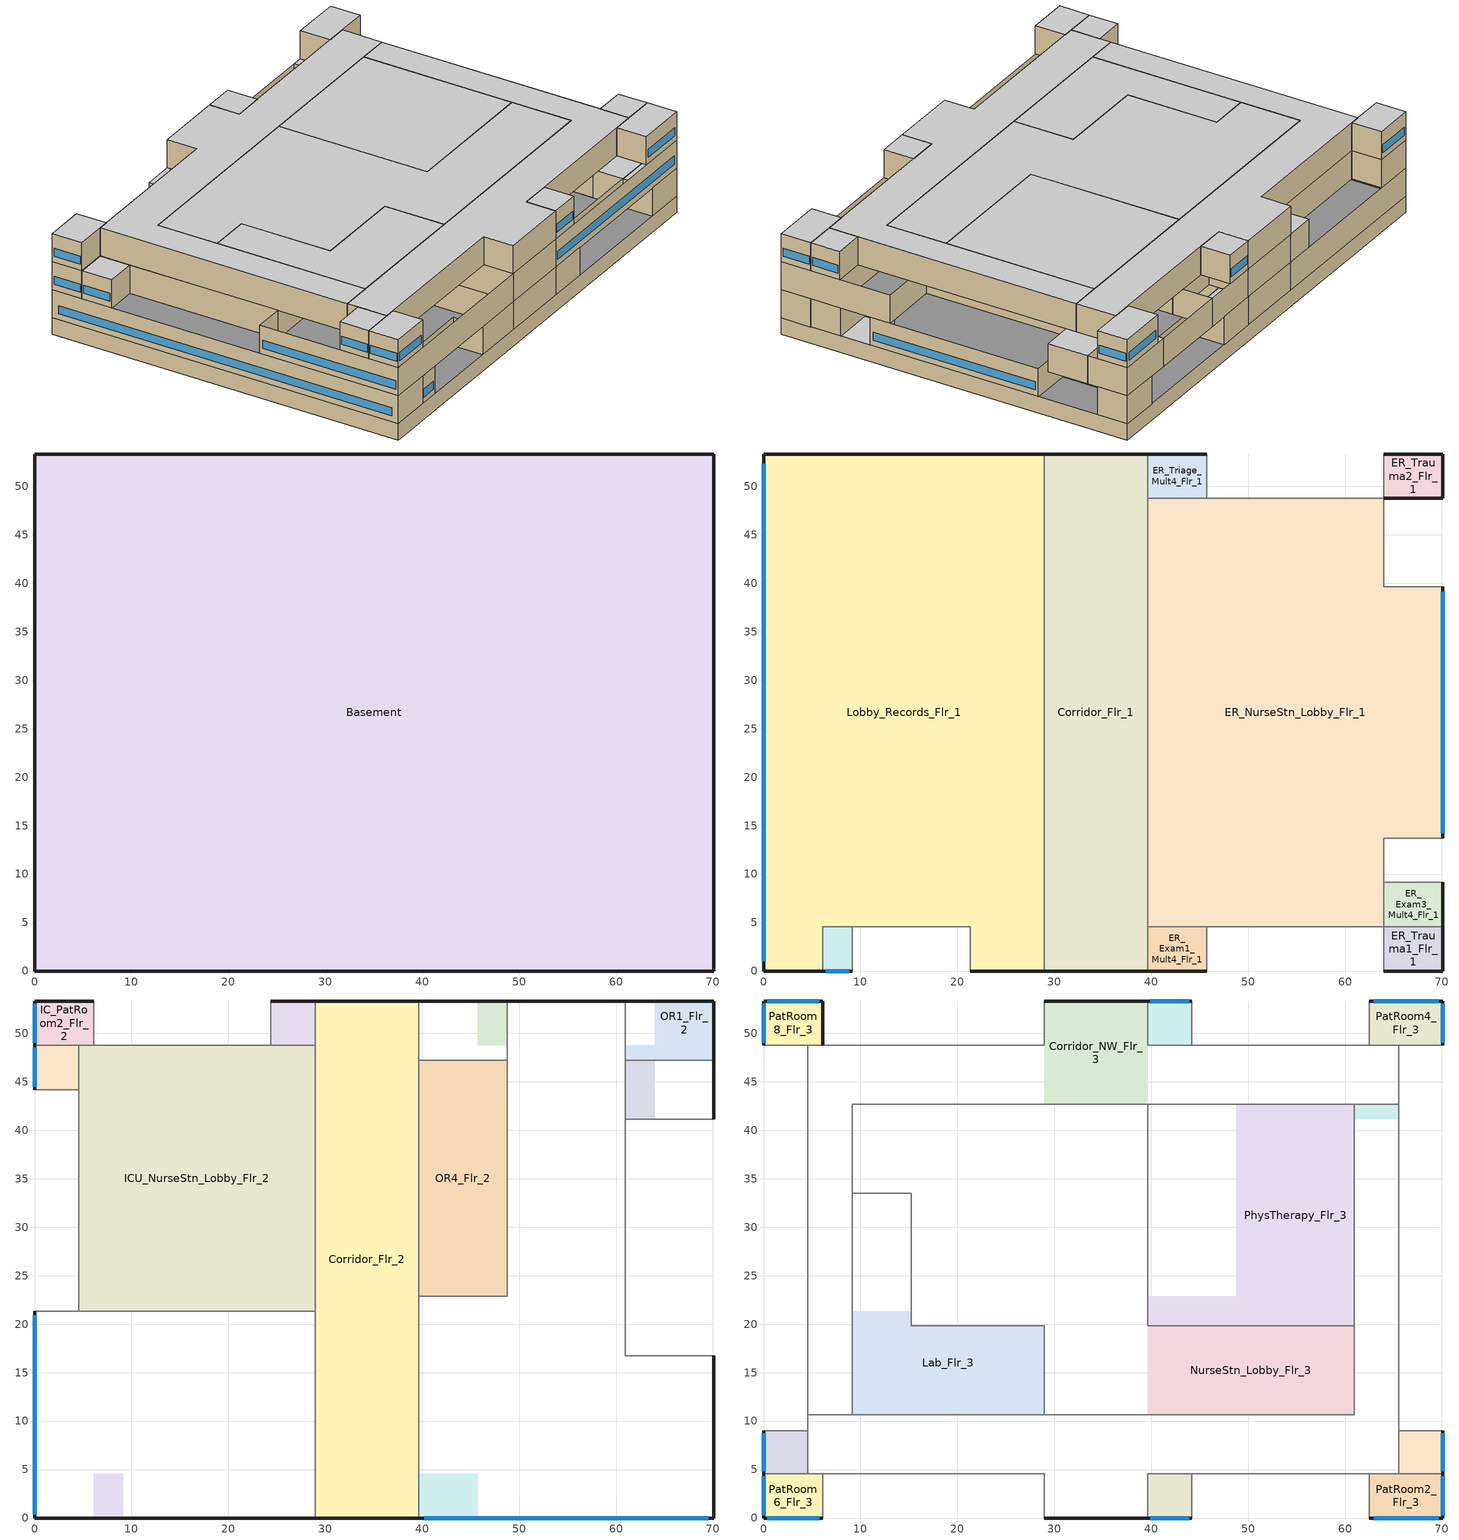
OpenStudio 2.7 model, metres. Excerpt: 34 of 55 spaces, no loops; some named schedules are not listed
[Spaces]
Basement
 floor ground: 70.1,53.34 70.1,0 0,0 0,53.34 z-2.44
 wall ground: 0,53.34 0,0 70.1,0 70.1,53.34 0,53.34 z-2.44:0
 ceiling adiabatic (Typical Interior Wall): 70.1,9.14 70.1,13.72 64.01,13.72 64.01,9.14 z0
Lobby_Records_Flr_1
 floor adiabatic (Typical Interior Wall): 28.96,53.34 28.96,0 21.34,0 21.34,4.57 6.1,4.57 6.1,0 0,0 0,53.34 z0
 wall outside: 28.96,53.34 0,53.34 0,0 6.1,0 / 21.34,0 28.96,0 z0:4.27
 wall to Corridor_Flr_1: 28.96,0 28.96,53.34 z0:4.27
 wall adiabatic (Typical Interior Wall): 9.14,4.57 21.34,4.57 21.34,0 z0:4.27
 wall to Office1_Mult4_Flr_1: 6.1,0 6.1,4.57 9.14,4.57 z0:4.27
 window: 0,52.34 0,1 z0.91:2.14
 ceiling adiabatic (Typical Interior Wall): 4.57,44.2 4.57,48.77 0,48.77 0,44.2 z4.27
Office1_Mult4_Flr_1
 floor adiabatic (Typical Interior Wall): 9.14,4.57 9.14,0 6.1,0 6.1,4.57 z0
 wall outside: 6.1,0 9.14,0 z0:4.27
 wall adiabatic (Typical Interior Wall): 9.14,0 9.14,4.57 z0:4.27
 window: 6.41,0 8.84,0 z0.91:2.14
 ceiling adiabatic (Typical Interior Wall): 9.14,0 9.14,4.57 6.1,4.57 6.1,0 z4.27
Corridor_Flr_1
 floor adiabatic (Typical Interior Wall): 39.62,53.34 39.62,0 28.96,0 28.96,53.34 z0
 wall outside: 28.96,0 39.62,0 / 39.62,53.34 28.96,53.34 z0:4.27
 wall to ER_Triage_Mult4_Flr_1: 39.62,48.77 39.62,53.34 z0:4.27
 wall to ER_NurseStn_Lobby_Flr_1: 39.62,4.57 39.62,48.77 z0:4.27
 wall to ER_Exam1_Mult4_Flr_1: 39.62,0 39.62,4.57 z0:4.27
ER_Exam1_Mult4_Flr_1
 floor adiabatic (Typical Interior Wall): 45.72,4.57 45.72,0 39.62,0 39.62,4.57 z0
 wall outside: 39.62,0 45.72,0 z0:4.27
 wall to ER_NurseStn_Lobby_Flr_1: 45.72,4.57 39.62,4.57 z0:4.27
 wall adiabatic (Typical Interior Wall): 45.72,0 45.72,4.57 z0:4.27
 ceiling adiabatic (Typical Interior Wall): 45.72,0 45.72,4.57 39.62,4.57 39.62,0 z4.27
ER_Trauma1_Flr_1
 floor adiabatic (Typical Interior Wall): 70.1,4.57 70.1,0 64.01,0 64.01,4.57 z0
 wall outside: 64.01,0 70.1,0 70.1,4.57 z0:4.27
 wall adiabatic (Typical Interior Wall): 64.01,4.57 64.01,0 z0:4.27
 wall to ER_Exam3_Mult4_Flr_1: 70.1,4.57 64.01,4.57 z0:4.27
 ceiling adiabatic (Typical Interior Wall): 70.1,0 70.1,4.57 64.01,4.57 64.01,0 z4.27
ER_NurseStn_Lobby_Flr_1
 floor adiabatic (Typical Interior Wall): 64.01,48.77 64.01,39.62 70.1,39.62 70.1,13.72 64.01,13.72 64.01,4.57 39.62,4.57 39.62,48.77 z0
 wall outside: 70.1,13.72 70.1,39.62 z0:4.27
 wall adiabatic (Typical Interior Wall): 64.01,9.14 64.01,13.72 70.1,13.72 / 45.72,4.57 64.01,4.57 / 70.1,39.62 64.01,39.62 64.01,48.77 45.72,48.77 z0:4.27
 wall to ER_Exam3_Mult4_Flr_1: 64.01,4.57 64.01,9.14 z0:4.27
 wall to ER_Triage_Mult4_Flr_1: 45.72,48.77 39.62,48.77 z0:4.27
 window: 70.1,14.2 70.1,39.14 z0.91:2.14
 ceiling adiabatic (Typical Interior Wall): 60.96,41.15 64.01,41.15 64.01,47.24 60.96,47.24 z4.27
ER_Exam3_Mult4_Flr_1
 floor adiabatic (Typical Interior Wall): 70.1,9.14 70.1,4.57 64.01,4.57 64.01,9.14 z0
 wall outside: 70.1,4.57 70.1,9.14 z0:4.27
 wall adiabatic (Typical Interior Wall): 70.1,9.14 64.01,9.14 z0:4.27
 ceiling adiabatic (Typical Interior Wall): 70.1,4.57 70.1,9.14 64.01,9.14 64.01,4.57 z4.27
ER_Triage_Mult4_Flr_1
 floor adiabatic (Typical Interior Wall): 45.72,53.34 45.72,48.77 39.62,48.77 39.62,53.34 z0
 wall outside: 45.72,53.34 39.62,53.34 z0:4.27
 wall adiabatic (Typical Interior Wall): 45.72,48.77 45.72,53.34 z0:4.27
 ceiling adiabatic (Typical Interior Wall): 45.72,48.77 45.72,53.34 39.62,53.34 39.62,48.77 z4.27
ER_Trauma2_Flr_1
 floor adiabatic (Typical Interior Wall): 70.1,53.34 70.1,48.77 64.01,48.77 64.01,53.34 z0
 wall outside: 64.01,48.77 70.1,48.77 70.1,53.34 64.01,53.34 z0:4.27
 wall adiabatic (Typical Interior Wall): 64.01,53.34 64.01,48.77 z0:4.27
 ceiling adiabatic (Typical Interior Wall): 70.1,48.77 70.1,53.34 64.01,53.34 64.01,48.77 z4.27
ICU_Flr_2
 floor adiabatic (Typical Interior Wall): 9.14,4.57 9.14,0 6.1,0 6.1,4.57 z4.27
 wall outside: 0,21.34 0,0 28.96,0 z4.27:8.53
 wall adiabatic (Typical Interior Wall): 4.57,21.34 0,21.34 z4.27:8.53
 wall to ICU_NurseStn_Lobby_Flr_2: 28.96,21.34 4.57,21.34 z4.27:8.53
 wall to Corridor_Flr_2: 28.96,0 28.96,21.34 z4.27:8.53
 window: 0,20.94 0,0.4 z5.18:6.4
 ceiling adiabatic (Typical Interior Wall): 6.1,0 6.1,4.57 0,4.57 0,0 z8.53
Corridor_Flr_2
 floor to Corridor_Flr_1: 39.62,53.34 39.62,0 28.96,0 28.96,53.34 z4.27
 wall outside: 39.62,53.34 28.96,53.34 / 28.96,0 39.62,0 z4.27:8.53
 wall to IC_PatRoom1_Mult5_Flr_2: 28.96,53.34 28.96,48.77 z4.27:8.53
 wall to OR3_Flr_2: 39.62,47.24 39.62,53.34 z4.27:8.53
 wall to OR4_Flr_2: 39.62,22.86 39.62,47.24 z4.27:8.53
 wall to OR_NurseStn_Lobby_Flr_2: 39.62,0 39.62,22.86 z4.27:8.53
 wall to ICU_NurseStn_Lobby_Flr_2: 28.96,48.77 28.96,21.34 z4.27:8.53
 ceiling adiabatic (Typical Interior Wall): 39.62,10.67 39.62,42.67 28.96,42.67 28.96,10.67 z8.53
OR_NurseStn_Lobby_Flr_2
 floor adiabatic (Typical Interior Wall): 45.72,4.57 45.72,0 39.62,0 39.62,4.57 z4.27
 wall outside: 39.62,0 70.1,0 70.1,16.76 / 60.96,53.34 48.77,53.34 z4.27:8.53
 wall to OR4_Flr_2: 48.77,47.24 48.77,22.86 39.62,22.86 z4.27:8.53
 wall to OR3_Flr_2: 48.77,53.34 48.77,47.24 z4.27:8.53
 wall to OR1_Flr_2: 60.96,47.24 60.96,53.34 z4.27:8.53
 wall to OR2_Mult5_Flr_2: 60.96,41.15 60.96,47.24 z4.27:8.53
 wall adiabatic (Typical Interior Wall): 70.1,16.76 60.96,16.76 60.96,41.15 z4.27:8.53
 window: 40.2,0 69.53,0 z5.18:6.4
 ceiling adiabatic (Typical Interior Wall): 70.1,0 70.1,4.57 62.48,4.57 62.48,0 z8.53
ICU_NurseStn_Lobby_Flr_2
 floor adiabatic (Typical Interior Wall): 28.96,48.77 28.96,21.34 4.57,21.34 4.57,48.77 z4.27
 wall adiabatic (Typical Interior Wall): 4.57,44.2 4.57,21.34 / 24.38,48.77 6.1,48.77 z4.27:8.53
 wall to IC_PatRoom3_Mult6_Flr_2: 4.57,48.77 4.57,44.2 z4.27:8.53
 wall to IC_PatRoom2_Flr_2: 6.1,48.77 4.57,48.77 z4.27:8.53
 wall to IC_PatRoom1_Mult5_Flr_2: 28.96,48.77 24.38,48.77 z4.27:8.53
 ceiling adiabatic (Typical Interior Wall): 28.96,21.34 28.96,42.67 9.14,42.67 9.14,33.53 15.24,33.53 15.24,21.34 z8.53
OR4_Flr_2
 floor adiabatic (Typical Interior Wall): 48.77,47.24 48.77,22.86 39.62,22.86 39.62,47.24 z4.27
 wall to OR3_Flr_2: 48.77,47.24 39.62,47.24 z4.27:8.53
 ceiling adiabatic (Typical Interior Wall): 48.77,42.67 48.77,47.24 39.62,47.24 39.62,42.67 z8.53
OR2_Mult5_Flr_2
 floor adiabatic (Typical Interior Wall): 64.01,47.24 64.01,41.15 60.96,41.15 60.96,47.24 z4.27
 wall outside: 70.1,41.15 70.1,47.24 z4.27:8.53
 wall to OR1_Flr_2: 70.1,47.24 60.96,47.24 z4.27:8.53
 wall adiabatic (Typical Interior Wall): 60.96,41.15 70.1,41.15 z4.27:8.53
 ceiling adiabatic (Typical Interior Wall): 70.1,41.15 70.1,47.24 65.53,47.24 65.53,41.15 z8.53
IC_PatRoom3_Mult6_Flr_2
 floor adiabatic (Typical Interior Wall): 4.57,48.77 4.57,44.2 0,44.2 0,48.77 z4.27
 wall outside: 0,48.77 0,44.2 z4.27:8.53
 wall to IC_PatRoom2_Flr_2: 4.57,48.77 0,48.77 z4.27:8.53
 wall adiabatic (Typical Interior Wall): 0,44.2 4.57,44.2 z4.27:8.53
 window: 0,48.49 0,44.47 z5.18:6.4
 ceiling adiabatic (Typical Interior Wall): 4.57,44.2 4.57,48.77 0,48.77 0,44.2 z8.53
OR3_Flr_2
 floor adiabatic (Typical Interior Wall): 45.72,53.34 48.77,53.34 48.77,48.77 45.72,48.77 z4.27
 wall outside: 48.77,53.34 39.62,53.34 z4.27:8.53
 ceiling adiabatic (Typical Interior Wall): 48.77,47.24 48.77,48.77 39.62,48.77 39.62,47.24 z8.53
OR1_Flr_2
 floor adiabatic (Typical Interior Wall): 64.01,53.34 70.1,53.34 70.1,48.77 64.01,48.77 z4.27; 70.1,48.77 70.1,47.24 64.01,47.24 64.01,48.77 z4.27; 64.01,48.77 64.01,47.24 60.96,47.24 60.96,48.77 z4.27
 wall outside: 70.1,47.24 70.1,53.34 60.96,53.34 z4.27:8.53
 ceiling adiabatic (Typical Interior Wall): 62.48,48.77 62.48,53.34 60.96,53.34 60.96,48.77 z8.53
IC_PatRoom2_Flr_2
 floor adiabatic (Typical Interior Wall): 6.1,53.34 6.1,48.77 0,48.77 0,53.34 z4.27
 wall outside: 6.1,53.34 0,53.34 0,48.77 z4.27:8.53
 wall adiabatic (Typical Interior Wall): 6.1,48.77 6.1,53.34 z4.27:8.53
 window: 0,53.07 0,49.04 z5.18:6.4
IC_PatRoom1_Mult5_Flr_2
 floor adiabatic (Typical Interior Wall): 28.96,53.34 28.96,48.77 24.38,48.77 24.38,53.34 z4.27
 wall outside: 28.96,53.34 24.38,53.34 z4.27:8.53
 wall adiabatic (Typical Interior Wall): 24.38,53.34 24.38,48.77 z4.27:8.53
 ceiling adiabatic (Typical Interior Wall): 28.96,48.77 28.96,53.34 24.38,53.34 24.38,48.77 z8.53
PatRoom6_Flr_3
 floor adiabatic (Typical Interior Wall): 6.1,4.57 6.1,0 0,0 0,4.57 z8.53
 wall outside: 0,4.57 0,0 6.1,0 z8.53:12.8
 wall to PatRoom7_Mult10_Flr_3: 4.57,4.57 0,4.57 z8.53:12.8
 wall to Corridor_SE_Flr_3: 6.1,4.57 4.57,4.57 z8.53:12.8
 wall adiabatic (Typical Interior Wall): 6.1,0 6.1,4.57 z8.53:12.8
 window: 0.37,0 5.73,0 / 0,4.3 0,0.27 z9.45:10.67
 ceiling to PatRoom6_Flr_4: 6.1,0 6.1,4.57 0,4.57 0,0 z12.8
Corridor_SE_Flr_3
 floor adiabatic (Typical Interior Wall): 65.53,42.67 65.53,41.15 60.96,41.15 60.96,42.67 z8.53
 wall outside: 28.96,0 39.62,0 z8.53:12.8
 wall to PatRoom1_Mult10_Flr_3: 39.62,0 39.62,4.57 44.2,4.57 z8.53:12.8
 wall adiabatic (Typical Interior Wall): 6.1,4.57 28.96,4.57 28.96,0 / 4.57,10.67 4.57,8.99 / 65.53,8.99 65.53,42.67 / 44.2,4.57 62.48,4.57 z8.53:12.8
 wall to PatRoom7_Mult10_Flr_3: 4.57,8.99 4.57,4.57 z8.53:12.8
 wall to Corridor_NW_Flr_3: 9.14,10.67 4.57,10.67 / 65.53,42.67 60.96,42.67 z8.53:12.8
 wall to Lab_Flr_3: 28.96,10.67 9.14,10.67 z8.53:12.8
 wall to NurseStn_Lobby_Flr_3: 60.96,19.81 60.96,10.67 28.96,10.67 z8.53:12.8
 wall to PhysTherapy_Flr_3: 60.96,42.67 60.96,19.81 z8.53:12.8
 wall to PatRoom3_Mult10_Flr_3: 65.53,4.57 65.53,8.99 z8.53:12.8
 wall to PatRoom2_Flr_3: 62.48,4.57 65.53,4.57 z8.53:12.8
 ceiling to Corridor_SE_Flr_4: 39.62,0 39.62,4.57 65.53,4.57 65.53,42.67 60.96,42.67 60.96,10.67 4.57,10.67 4.57,4.57 28.96,4.57 28.96,0 z12.8
PatRoom1_Mult10_Flr_3
 floor adiabatic (Typical Interior Wall): 44.2,4.57 44.2,0 39.62,0 39.62,4.57 z8.53
 wall outside: 39.62,0 44.2,0 z8.53:12.8
 wall adiabatic (Typical Interior Wall): 44.2,0 44.2,4.57 z8.53:12.8
 window: 39.9,0 43.92,0 z9.45:10.67
 ceiling to PatRoom1_Mult10_Flr_4: 44.2,0 44.2,4.57 39.62,4.57 39.62,0 z12.8
PatRoom2_Flr_3
 floor adiabatic (Typical Interior Wall): 70.1,4.57 70.1,0 62.48,0 62.48,4.57 z8.53
 wall outside: 62.48,0 70.1,0 70.1,4.57 z8.53:12.8
 wall adiabatic (Typical Interior Wall): 62.48,4.57 62.48,0 z8.53:12.8
 wall to PatRoom3_Mult10_Flr_3: 70.1,4.57 65.53,4.57 z8.53:12.8
 window: 62.94,0 69.65,0 / 70.1,0.27 70.1,4.3 z9.45:10.67
 ceiling to PatRoom2_Flr_4: 70.1,0 70.1,4.57 62.48,4.57 62.48,0 z12.8
PatRoom7_Mult10_Flr_3
 floor adiabatic (Typical Interior Wall): 4.57,8.99 4.57,4.57 0,4.57 0,8.99 z8.53
 wall outside: 0,8.99 0,4.57 z8.53:12.8
 wall adiabatic (Typical Interior Wall): 4.57,8.99 0,8.99 z8.53:12.8
 window: 0,8.73 0,4.84 z9.45:10.67
 ceiling to PatRoom7_Mult10_Flr_4: 4.57,4.57 4.57,8.99 0,8.99 0,4.57 z12.8
PatRoom3_Mult10_Flr_3
 floor adiabatic (Typical Interior Wall): 70.1,8.99 70.1,4.57 65.53,4.57 65.53,8.99 z8.53
 wall outside: 70.1,4.57 70.1,8.99 z8.53:12.8
 wall adiabatic (Typical Interior Wall): 70.1,8.99 65.53,8.99 z8.53:12.8
 window: 70.1,4.84 70.1,8.73 z9.45:10.67
 ceiling to PatRoom3_Mult10_Flr_4: 70.1,4.57 70.1,8.99 65.53,8.99 65.53,4.57 z12.8
Corridor_NW_Flr_3
 floor adiabatic (Typical Interior Wall): 39.62,53.34 39.62,42.67 28.96,42.67 28.96,53.34 z8.53
 wall outside: 39.62,53.34 28.96,53.34 z8.53:12.8
 wall to PatRoom8_Flr_3: 6.1,48.77 4.57,48.77 z8.53:12.8
 wall adiabatic (Typical Interior Wall): 28.96,53.34 28.96,48.77 6.1,48.77 / 62.48,48.77 44.2,48.77 / 65.53,42.67 65.53,48.77 / 4.57,48.77 4.57,10.67 z8.53:12.8
 wall to PatRoom5_Mult10_Flr_3: 44.2,48.77 39.62,48.77 39.62,53.34 z8.53:12.8
 wall to PatRoom4_Flr_3: 65.53,48.77 62.48,48.77 z8.53:12.8
 wall to PhysTherapy_Flr_3: 39.62,42.67 60.96,42.67 z8.53:12.8
 wall to NurseStn_Lobby_Flr_3: 9.14,33.53 9.14,33.58 9.14,42.67 39.62,42.67 z8.53:12.8
 wall to Lab_Flr_3: 9.14,10.67 9.14,33.53 z8.53:12.8
 ceiling to Corridor_NW_Flr_4: 9.14,10.67 9.14,42.67 65.53,42.67 65.53,48.77 39.62,48.77 39.62,53.34 28.96,53.34 28.96,48.77 4.57,48.77 4.57,10.67 z12.8
Lab_Flr_3
 floor adiabatic (Typical Interior Wall): 15.24,21.34 15.24,19.81 28.96,19.81 28.96,10.67 9.14,10.67 9.14,21.34 z8.53
 wall to NurseStn_Lobby_Flr_3: 28.96,10.67 28.96,19.81 15.24,19.81 15.24,33.53 9.14,33.53 z8.53:12.8
 ceiling to Lab_Flr_4: 28.96,10.67 28.96,19.81 15.24,19.81 15.24,33.53 9.14,33.53 9.14,10.67 z12.8
NurseStn_Lobby_Flr_3
 floor adiabatic (Typical Interior Wall): 60.96,19.81 60.96,10.67 39.62,10.67 39.62,19.81 z8.53
 wall to PhysTherapy_Flr_3: 60.96,19.81 39.62,19.81 39.62,42.67 z8.53:12.8
 ceiling to NurseStn_Lobby_Flr_4: 60.96,10.67 60.96,19.81 39.62,19.81 39.62,42.67 9.14,42.67 9.14,33.53 15.24,33.53 15.24,19.81 28.96,19.81 28.96,10.67 z12.8
PhysTherapy_Flr_3
 floor adiabatic (Typical Interior Wall): 60.96,42.67 60.96,19.81 39.62,19.81 39.62,22.86 48.77,22.86 48.77,42.67 z8.53
 ceiling to Radiology_Flr_4: 60.96,19.81 60.96,42.67 39.62,42.67 39.62,19.81 z12.8
PatRoom8_Flr_3
 floor to IC_PatRoom2_Flr_2: 6.1,53.34 6.1,48.77 0,48.77 0,53.34 z8.53
 wall outside: 6.1,48.77 6.1,53.34 0,53.34 0,48.77 z8.53:12.8
 wall adiabatic (Typical Interior Wall): 0,48.77 4.57,48.77 z8.53:12.8
 window: 5.73,53.34 0.37,53.34 / 0,53.07 0,49.04 z9.45:10.67
 ceiling to PatRoom8_Flr_4: 6.1,48.77 6.1,53.34 0,53.34 0,48.77 z12.8
PatRoom5_Mult10_Flr_3
 floor adiabatic (Typical Interior Wall): 44.2,53.34 44.2,48.77 39.62,48.77 39.62,53.34 z8.53
 wall outside: 44.2,53.34 39.62,53.34 z8.53:12.8
 wall adiabatic (Typical Interior Wall): 44.2,48.77 44.2,53.34 z8.53:12.8
 window: 43.92,53.34 39.9,53.34 z9.45:10.67
 ceiling to PatRoom5_Mult10_Flr_4: 44.2,48.77 44.2,53.34 39.62,53.34 39.62,48.77 z12.8
PatRoom4_Flr_3
 floor adiabatic (Typical Interior Wall): 70.1,53.34 70.1,48.77 62.48,48.77 62.48,53.34 z8.53
 wall outside: 70.1,48.77 70.1,53.34 62.48,53.34 z8.53:12.8
 wall adiabatic (Typical Interior Wall): 65.53,48.77 70.1,48.77 / 62.48,53.34 62.48,48.77 z8.53:12.8
 window: 70.1,49.04 70.1,53.07 / 69.65,53.34 62.94,53.34 z9.45:10.67
 ceiling to PatRoom4_Flr_4: 70.1,48.77 70.1,53.34 62.48,53.34 62.48,48.77 z12.8
[Building]
-Hospital-NECB HDD Method-CAN_AB_Calgary.Intl.AP.718770_CWEC2016.epw created: 2019-03-19 11:39:25 -0600: Default Construction Set=NECB2015 - Hospital - WholeBuilding - NECB HDD Method at hdd = 5000.0; Standards Number of Stories=6; Standards Number of Above Ground Stories=5; Standards Building Type=Hospital
[Site]
Calgary Intl AP_AB_CAN: Latitude {deg}=51.114; Longitude {deg}=-114.02; Time Zone {hr}=-7; Elevation {m}=1084.1
[ClimateZones]
Climate Zone Institution Name 1=ASHRAE; Climate Zone Document Name 1=ANSI/ASHRAE Standard 169; Climate Zone Document Year 1=2006; Climate Zone Institution Name 2=CEC; Climate Zone Document Name 2=California Climate Zone Descriptions; Climate Zone Document Year 2=1995
[Site:WaterMainsTemperature]
Calculation Method=Correlation; Annual Average Outdoor Air Temperature {C}=5; Maximum Difference In Monthly Average Outdoor Air Temperatures {deltaC}=23.3
[Site:GroundTemperature:BuildingSurface]
19.527, 19.502, 19.536, 19.598, 20.002, 21.64, 22.225, 22.375, 21.449, 20.121, 19.802, 19.633
[SizingPeriod:DesignDay] Barometric Pressure {Pa}=88961; Sky Clearness=0; Rain Indicator=0; Snow Indicator=0; Day of Month=21; Daylight Saving Time Indicator=0; Humidity Indicating Type=Wetbulb; Dry-Bulb Temperature Range Modifier Type=DefaultMultipliers
Name | Maximum Dry-Bulb Temperature {C} | Daily Dry-Bulb Temperature Range {deltaC} | Humidity Indicating Conditions at Maximum Dry-Bulb | Wind Speed {m/s} | Wind Direction {deg} | Month | Day Type | Solar Model Indicator | ASHRAE Taub | ASHRAE Taud
Calgary Intl AP Ann Htg 99.6% Condns DB | -28.5 | 0 | -28.5 | 2.9 | 200 | 1 | WinterDesignDay | ASHRAEClearSky
Calgary Intl AP Ann Clg .4% Condns DB=>MWB | 28.5 | 12.1 | 16.1 | 4.5 | 160 | 7 | SummerDesignDay | ASHRAETau | 0.339 | 2.421
[Material]
Name | Roughness | Thickness {m} | Conductivity {W/m-K} | Density {kg/m3} | Specific Heat {J/kg-K} | Thermal Absorptance | Solar Absorptance | Visible Absorptance
G05 25mm wood | MediumSmooth | 0.0254 | 0.15 | 608 | 1630 | 0.9 | 0.5 | 0.5
100mm Normalweight concrete floor | MediumSmooth | 0.1016 | 2.31 | 2322 | 832
G01 13mm gypsum board | Smooth | 0.0127 | 0.16 | 800 | 1090 | 0.9 | 0.7 | 0.5
4 in. Normalweight Concrete Floor 1 | MediumRough | 0.1016 | 2.31 | 2322 | 832 | 0.9 | 0.7 | 0.7
1IN Stucco 1 | Smooth | 0.0253 | 0.6918 | 1858 | 837 | 0.9 | 0.92 | 0.92
8IN CONCRETE HW RefBldg 1 | Rough | 0.2032 | 1.311 | 2240 | 836.8 | 0.9 | 0.7 | 0.7
1/2IN Gypsum 1 | Smooth | 0.0127 | 0.16 | 784.9 | 830 | 0.9 | 0.4 | 0.4
Metal Roof Surface 1; F08 Metal surface 1 | Smooth | 0.0008 | 45.28 | 7824 | 500 | 0.9 | 0.7 | 0.7
6 in. Normalweight Concrete Floor 1; 6 in. Normalweight Concrete Floor 2 | MediumRough | 0.1524 | 2.31 | 2322 | 832 | 0.9 | 0.7 | 0.7
[Material:NoMass] Roughness=Smooth; Thermal Absorptance=0.9
Name | Thermal Resistance {m2-K/W} | Solar Absorptance | Visible Absorptance
CP02 CARPET PAD | 0.1 | 0.8 | 0.8
Typical Insulation R-13.06 1 | 5.91238 | 0.7 | 0.7
Typical Carpet Pad 1 | 0.21648 | 0.7 | 0.8
Typical Insulation R-10.11 1 | 4.49096 | 0.7 | 0.7
Typical Insulation R-19.63 1 | 6.17282 | 0.7 | 0.7
Typical Carpet Pad 2 | 1.25503 | 0.7 | 0.8
Typical Carpet Pad 3 | 3.45515 | 0.7 | 0.8
Typical Insulation R-0.58 1 | 0.454528 | 0.7 | 0.7
Typical Insulation R-1.15 1 | 0.454545 | 0.7 | 0.7
[WindowMaterial:Glazing]
Clear 3mm: Optical Data Type=SpectralAverage; Thickness {m}=0.003; Solar Transmittance at Normal Incidence=0.837; Front Side Solar Reflectance at Normal Incidence=0.075; Back Side Solar Reflectance at Normal Incidence=0; Visible Transmittance at Normal Incidence=0.898; Front Side Visible Reflectance at Normal Incidence=0.081; Back Side Visible Reflectance at Normal Incidence=0; Infrared Transmittance at Normal Incidence=0; Front Side Infrared Hemispherical Emissivity=0.84; Back Side Infrared Hemispherical Emissivity=0.84; Conductivity {W/m-K}=0.9; Dirt Correction Factor for Solar and Visible Transmittance=1; Solar Diffusing=No
[DefaultSurfaceConstructions]
Name | Floor Construction | Wall Construction | Roof Ceiling Construction
Default Surface Constructions 2 | Typical Interior Floor | Typical Interior Wall | Typical Interior Ceiling
NECB2015 - Hospital - WholeBuilding - NECB HDD Method at hdd = 5000.0 | Customized opaque construction Typical Insulated Exterior Mass Floor R-15.63 to conductance of 0.162 | Customized opaque construction Typical Insulated Exterior Mass Wall R-12.5 to conductance of 0.21 | Customized opaque construction Typical Insulated Metal Building Roof R-20.41 to conductance of 0.162
NECB2015 - Hospital - WholeBuilding - NECB HDD Method at hdd = 5000.0 1 | Customized opaque construction Typical Insulated Carpeted 6in Slab Floor to conductance of 0.757 | Customized opaque construction Typical Insulated Carpeted 6in Slab Floor to conductance of 0.284 | Customized opaque construction Typical Insulated Carpeted 6in Slab Floor to conductance of 0.284
[DefaultSubSurfaceConstructions]
Name | Fixed Window Construction | Operable Window Construction | Door Construction | Glass Door Construction | Overhead Door Construction | Skylight Construction | Tubular Daylight Dome Construction | Tubular Daylight Diffuser Construction
Default Sub Surface Constructions 2 | Typical Interior Window | Typical Interior Window | Typical Interior Door
NECB2015 - Hospital - WholeBuilding - NECB HDD Method at hdd = 5000.0 | Customized Fenestration: cond=0.220 tvis=0.220 tsol=0.232 | Customized Fenestration: cond=0.220 tvis=0.220 tsol=0.232 | Customized opaque construction Typical Insulated Metal Door R-1.43 to conductance of 2.2 | Customized Fenestration: cond=0.220 tvis=0.441 tsol=0.279 | Customized opaque construction Typical Overhead Door R-2.0 to conductance of 2.2 | Customized Fenestration: cond=0.220 tvis=0.294 tsol=0.332 | Customized Fenestration: cond=0.220 tvis=0.898 tsol=0.837 | Customized Fenestration: cond=0.220 tvis=0.898 tsol=0.837
[WindowMaterial:Blind]
Window Material Blind 1: Slat Width {m}=0.025; Slat Separation {m}=0.01875; Front Side Slat Beam Solar Reflectance=0.5; Back Side Slat Beam Solar Reflectance=0.5; Front Side Slat Diffuse Solar Reflectance=0.5; Back Side Slat Diffuse Solar Reflectance=0.5; Slat Beam Visible Transmittance=0
[Construction]
Typical Interior Floor: 100mm Normalweight concrete floor, CP02 CARPET PAD
Typical Interior Wall: G01 13mm gypsum board, G01 13mm gypsum board
Typical Interior Ceiling: CP02 CARPET PAD, 100mm Normalweight concrete floor
Typical Interior Window: Clear 3mm
Typical Interior Door; Typical Interior Partition: G05 25mm wood
Customized opaque construction Typical Insulated Exterior Mass Floor R-15.63 to conductance of 0.162: Typical Insulation R-13.06 1, 4 in. Normalweight Concrete Floor 1, Typical Carpet Pad 1
Customized opaque construction Typical Insulated Exterior Mass Wall R-12.5 to conductance of 0.21: 1IN Stucco 1, 8IN CONCRETE HW RefBldg 1, Typical Insulation R-10.11 1, 1/2IN Gypsum 1
Customized opaque construction Typical Insulated Metal Building Roof R-20.41 to conductance of 0.162: Metal Roof Surface 1, Typical Insulation R-19.63 1
Customized opaque construction Typical Insulated Carpeted 6in Slab Floor to conductance of 0.757: 6 in. Normalweight Concrete Floor 1, Typical Carpet Pad 2
Customized opaque construction Typical Insulated Carpeted 6in Slab Floor to conductance of 0.284: 6 in. Normalweight Concrete Floor 2, Typical Carpet Pad 3
Customized Fenestration: cond=0.220 tvis=0.220 tsol=0.232: Customized Fenestration:: cond=0.220 tvis=0.220 tsol=0.232
Customized opaque construction Typical Insulated Metal Door R-1.43 to conductance of 2.2: F08 Metal surface 1, Typical Insulation R-0.58 1
Customized Fenestration: cond=0.220 tvis=0.441 tsol=0.279: Customized Fenestration:: cond=0.220 tvis=0.441 tsol=0.279
Customized opaque construction Typical Overhead Door R-2.0 to conductance of 2.2: Typical Insulation R-1.15 1
Customized Fenestration: cond=0.220 tvis=0.294 tsol=0.332: Customized Fenestration:: cond=0.220 tvis=0.294 tsol=0.332
Customized Fenestration: cond=0.220 tvis=0.898 tsol=0.837: Customized Fenestration:: cond=0.220 tvis=0.898 tsol=0.837
[DefaultConstructionSet]
NECB2015 - Hospital - WholeBuilding - NECB HDD Method at hdd = 5000.0: Default Exterior Surface Constructions=NECB2015 - Hospital - WholeBuilding - NECB HDD Method at hdd = 5000.0; Default Interior Surface Constructions=Default Surface Constructions 2; Default Ground Contact Surface Constructions=NECB2015 - Hospital - WholeBuilding - NECB HDD Method at hdd = 5000.0 1; Default Exterior SubSurface Constructions=NECB2015 - Hospital - WholeBuilding - NECB HDD Method at hdd = 5000.0; Default Interior SubSurface Constructions=Default Sub Surface Constructions 2; Interior Partition Construction=Typical Interior Partition
[WindowMaterial:SimpleGlazingSystem] U-Factor {W/m2-K}=2.2; Solar Heat Gain Coefficient=0.6; Visible Transmittance=0.21
Customized Fenestration:: cond=0.220 tvis=0.220 tsol=0.232; Customized Fenestration:: cond=0.220 tvis=0.441 tsol=0.279; Customized Fenestration:: cond=0.220 tvis=0.294 tsol=0.332; Customized Fenestration:: cond=0.220 tvis=0.898 tsol=0.837
[DesignSpecification:OutdoorAir] Outdoor Air Method=Sum; Outdoor Air Flow per Person {m3/s-person}=0; Outdoor Air Flow Rate {m3/s}=0; Outdoor Air Flow Air Changes per Hour {1/hr}=0
Name | Outdoor Air Flow per Floor Area {m3/s-m2}
Space Function Corridor/Transition area - hospital-sch-B Ventilation | 0.0003048
Space Function Health care facility nurses station Ventilation; Space Function Health care facility patient room Ventilation | 0.001524
Space Function Health care facility operating room Ventilation; Space Function Health care facility recovery room Ventilation | 0.004572
Space Function Health care facility physical therapy room Ventilation | 0.002286
Space Function Laboratory - other Ventilation | 0.0021844
Space Function Office enclosed > 25 m2 Ventilation | 0.00042164
[ThermostatSetpoint:DualSetpoint]
Name | Heating Setpoint Temperature Schedule | Cooling Setpoint Temperature Schedule
Space Function Laboratory - other Thermostat 4; Space Function Laboratory - other Thermostat 5; Space Function Office enclosed > 25 m2 Thermostat 7; Space Function Office enclosed > 25 m2 Thermostat 8 | NECB-A-Thermostat Setpoint-Heating | NECB-A-Thermostat Setpoint-Cooling
Space Function Corridor/Transition area - hospital-sch-B Thermostat 8; Space Function Corridor/Transition area - hospital-sch-B Thermostat 9; Space Function Corridor/Transition area - hospital-sch-B Thermostat 10; Space Function Corridor/Transition area - hospital-sch-B Thermostat 11 | NECB-B-Thermostat Setpoint-Heating | NECB-B-Thermostat Setpoint-Cooling
Space Function Health care facility operating room Thermostat 10; Space Function Health care facility operating room Thermostat 11; Space Function Health care facility operating room Thermostat 12; Space Function Health care facility nurses station Thermostat 7; Space Function Health care facility operating room Thermostat 13; Space Function Health care facility operating room Thermostat 14; Space Function Health care facility patient room Thermostat 20; Space Function Health care facility patient room Thermostat 21; Space Function Health care facility operating room Thermostat 15; Space Function Health care facility operating room Thermostat 16; Space Function Health care facility operating room Thermostat 17; Space Function Health care facility patient room Thermostat 22; Space Function Health care facility recovery room Thermostat 2; Space Function Health care facility nurses station Thermostat 8; Space Function Health care facility nurses station Thermostat 9; Space Function Health care facility operating room Thermostat 18; Space Function Health care facility patient room Thermostat 23; Space Function Health care facility patient room Thermostat 24; Space Function Health care facility patient room Thermostat 25; Space Function Health care facility patient room Thermostat 26; Space Function Health care facility patient room Thermostat 27; Space Function Health care facility patient room Thermostat 28; Space Function Health care facility patient room Thermostat 29; Space Function Health care facility patient room Thermostat 30; Space Function Health care facility nurses station Thermostat 10 | NECB-H-Thermostat Setpoint-Heating | NECB-H-Thermostat Setpoint-Cooling
Space Function Health care facility physical therapy room Thermostat 2 | NECB-C-Thermostat Setpoint-Heating | NECB-C-Thermostat Setpoint-Cooling
[ShadingControl]
Shading Control 1: Shading Type=InteriorBlind; Shading Device Material=Window Material Blind 1
[BuildingStory] Nominal Z Coordinate {m}=0
Name | Nominal Floor to Floor Height {m}
Building Story 1 | 2.4384
Building Story 2; Building Story 3; Building Story 4; Building Story 6 | 4.2672
[Space]
Name | Space Type | Building Story | Thermal Zone
Basement | Space Function Laboratory - other | Building Story 1 | Sp-Basement Sys-3 Flr-1 Sch-A HPlcmt-north ZN
Lobby_Records_Flr_1 | Space Function Office enclosed > 25 m2 | Building Story 2 | Sp-Lobby_Records_Flr_1 Sys-6 Flr-2 Sch-A HPlcmt-west ZN
Office1_Mult4_Flr_1 | Space Function Office enclosed > 25 m2 | Building Story 2 | Sp-Office1_Mult4_Flr_1 Sys-6 Flr-2 Sch-A HPlcmt-south ZN
Corridor_Flr_1 | Space Function Corridor/Transition area - hospital-sch-B | Building Story 2 | Sp-Corridor_Flr_1 Sys-3 Flr-2 Sch-B HPlcmt-north ZN
ER_Exam1_Mult4_Flr_1 | Space Function Health care facility operating room | Building Story 2 | Sp-ER_Exam1_Mult4_Flr_1 Sys-3 Flr-2 Sch-H HPlcmt-south ZN
ER_Trauma1_Flr_1 | Space Function Health care facility operating room | Building Story 2 | Sp-ER_Trauma1_Flr_1 Sys-3 Flr-2 Sch-H HPlcmt-south ZN
ER_NurseStn_Lobby_Flr_1 | Space Function Health care facility nurses station | Building Story 2 | Sp-ER_NurseStn_Lobby_Flr_1 Sys-3 Flr-2 Sch-H HPlcmt-east ZN
ER_Exam3_Mult4_Flr_1 | Space Function Health care facility operating room | Building Story 2 | Sp-ER_Exam3_Mult4_Flr_1 Sys-3 Flr-2 Sch-H HPlcmt-east ZN
ER_Triage_Mult4_Flr_1 | Space Function Health care facility operating room | Building Story 2 | Sp-ER_Triage_Mult4_Flr_1 Sys-3 Flr-2 Sch-H HPlcmt-north ZN
ER_Trauma2_Flr_1 | Space Function Health care facility operating room | Building Story 2 | Sp-ER_Trauma2_Flr_1 Sys-3 Flr-2 Sch-H HPlcmt-north ZN
ICU_Flr_2 | Space Function Health care facility recovery room | Building Story 3 | Sp-ICU_Flr_2 Sys-3 Flr-3 Sch-H HPlcmt-south ZN
Corridor_Flr_2 | Space Function Corridor/Transition area - hospital-sch-B | Building Story 3 | Sp-Corridor_Flr_2 Sys-3 Flr-3 Sch-B HPlcmt-north ZN
OR_NurseStn_Lobby_Flr_2 | Space Function Health care facility nurses station | Building Story 3 | Sp-OR_NurseStn_Lobby_Flr_2 Sys-3 Flr-3 Sch-H HPlcmt-south ZN
ICU_NurseStn_Lobby_Flr_2 | Space Function Health care facility nurses station | Building Story 3 | Sp-ICU_NurseStn_Lobby_Flr_2 Sys-3 Flr-3 Sch-H HPlcmt-core ZN
OR4_Flr_2 | Space Function Health care facility operating room | Building Story 3 | Sp-OR4_Flr_2 Sys-3 Flr-3 Sch-H HPlcmt-core ZN
OR2_Mult5_Flr_2 | Space Function Health care facility operating room | Building Story 3 | Sp-OR2_Mult5_Flr_2 Sys-3 Flr-3 Sch-H HPlcmt-east ZN
IC_PatRoom3_Mult6_Flr_2 | Space Function Health care facility patient room | Building Story 3 | Sp-IC_PatRoom3_Mult6_Flr_2 Sys-3 Flr-3 Sch-H HPlcmt-west ZN
OR3_Flr_2 | Space Function Health care facility operating room | Building Story 3 | Sp-OR3_Flr_2 Sys-3 Flr-3 Sch-H HPlcmt-north ZN
OR1_Flr_2 | Space Function Health care facility operating room | Building Story 3 | Sp-OR1_Flr_2 Sys-3 Flr-3 Sch-H HPlcmt-north ZN
IC_PatRoom2_Flr_2 | Space Function Health care facility patient room | Building Story 3 | Sp-IC_PatRoom2_Flr_2 Sys-3 Flr-3 Sch-H HPlcmt-north ZN
IC_PatRoom1_Mult5_Flr_2 | Space Function Health care facility patient room | Building Story 3 | Sp-IC_PatRoom1_Mult5_Flr_2 Sys-3 Flr-3 Sch-H HPlcmt-north ZN
PatRoom6_Flr_3 | Space Function Health care facility patient room | Building Story 4 | Sp-PatRoom6_Flr_3 Sys-3 Flr-4 Sch-H HPlcmt-south ZN
Corridor_SE_Flr_3 | Space Function Corridor/Transition area - hospital-sch-B | Building Story 4 | Sp-Corridor_SE_Flr_3 Sys-3 Flr-4 Sch-B HPlcmt-south ZN
PatRoom1_Mult10_Flr_3 | Space Function Health care facility patient room | Building Story 4 | Sp-PatRoom1_Mult10_Flr_3 Sys-3 Flr-4 Sch-H HPlcmt-south ZN
PatRoom2_Flr_3 | Space Function Health care facility patient room | Building Story 4 | Sp-PatRoom2_Flr_3 Sys-3 Flr-4 Sch-H HPlcmt-south ZN
PatRoom7_Mult10_Flr_3 | Space Function Health care facility patient room | Building Story 4 | Sp-PatRoom7_Mult10_Flr_3 Sys-3 Flr-4 Sch-H HPlcmt-west ZN
PatRoom3_Mult10_Flr_3 | Space Function Health care facility patient room | Building Story 4 | Sp-PatRoom3_Mult10_Flr_3 Sys-3 Flr-4 Sch-H HPlcmt-east ZN
Corridor_NW_Flr_3 | Space Function Corridor/Transition area - hospital-sch-B | Building Story 4 | Sp-Corridor_NW_Flr_3 Sys-3 Flr-4 Sch-B HPlcmt-north ZN
Lab_Flr_3 | Space Function Laboratory - other | Building Story 4 | Sp-Lab_Flr_3 Sys-3 Flr-4 Sch-A HPlcmt-core ZN
NurseStn_Lobby_Flr_3 | Space Function Health care facility nurses station | Building Story 4 | Sp-NurseStn_Lobby_Flr_3 Sys-3 Flr-4 Sch-H HPlcmt-core ZN
PhysTherapy_Flr_3 | Space Function Health care facility physical therapy room | Building Story 4 | Sp-PhysTherapy_Flr_3 Sys-3 Flr-4 Sch-C HPlcmt-core ZN
PatRoom8_Flr_3 | Space Function Health care facility patient room | Building Story 4 | Sp-PatRoom8_Flr_3 Sys-3 Flr-4 Sch-H HPlcmt-north ZN
PatRoom5_Mult10_Flr_3 | Space Function Health care facility patient room | Building Story 4 | Sp-PatRoom5_Mult10_Flr_3 Sys-3 Flr-4 Sch-H HPlcmt-north ZN
PatRoom4_Flr_3 | Space Function Health care facility patient room | Building Story 4 | Sp-PatRoom4_Flr_3 Sys-3 Flr-4 Sch-H HPlcmt-north ZN
[SpaceType] Standards Building Type=Space Function
Name | Default Schedule Set | Design Specification Outdoor Air Object | Standards Space Type
Space Function Corridor/Transition area - hospital-sch-B | Space Function Corridor/Transition area - hospital-sch-B Schedule Set | Space Function Corridor/Transition area - hospital-sch-B Ventilation | Corridor/Transition area - hospital-sch-B
Space Function Health care facility operating room | Space Function Health care facility operating room Schedule Set | Space Function Health care facility operating room Ventilation | Health care facility operating room
Space Function Health care facility nurses station | Space Function Health care facility nurses station Schedule Set | Space Function Health care facility nurses station Ventilation | Health care facility nurses station
Space Function Health care facility patient room | Space Function Health care facility patient room Schedule Set | Space Function Health care facility patient room Ventilation | Health care facility patient room
Space Function Health care facility recovery room | Space Function Health care facility recovery room Schedule Set | Space Function Health care facility recovery room Ventilation | Health care facility recovery room
Space Function Laboratory - other | Space Function Laboratory - other Schedule Set | Space Function Laboratory - other Ventilation | Laboratory - other
Space Function Office enclosed > 25 m2 | Space Function Office enclosed > 25 m2 Schedule Set | Space Function Office enclosed > 25 m2 Ventilation | Office enclosed > 25 m2
Space Function Health care facility physical therapy room | Space Function Health care facility physical therapy room Schedule Set | Space Function Health care facility physical therapy room Ventilation | Health care facility physical therapy room
[People:Definition] Number of People Calculation Method=People/Area; Fraction Radiant=0.3
Name | People per Space Floor Area {person/m2}
Space Function Corridor/Transition area - hospital-sch-B People Definition | 0.0100036
Space Function Health care facility nurses station People Definition; Space Function Health care facility operating room People Definition; Space Function Health care facility patient room People Definition; Space Function Health care facility physical therapy room People Definition; Space Function Health care facility recovery room People Definition; Space Function Laboratory - other People Definition; Space Function Office enclosed > 25 m2 People Definition | 0.0500182
[People] Work Efficiency Schedule=Work Efficiency Schedule; Clothing Insulation Schedule=Clothing Schedule; Air Velocity Schedule=Air Velocity Schedule; Multiplier=1
Name | People Definition | Space or SpaceType
Space Function Corridor/Transition area - hospital-sch-B People | Space Function Corridor/Transition area - hospital-sch-B People Definition | Space Function Corridor/Transition area - hospital-sch-B
Space Function Health care facility nurses station People | Space Function Health care facility nurses station People Definition | Space Function Health care facility nurses station
Space Function Health care facility operating room People | Space Function Health care facility operating room People Definition | Space Function Health care facility operating room
Space Function Health care facility patient room People | Space Function Health care facility patient room People Definition | Space Function Health care facility patient room
Space Function Health care facility physical therapy room People | Space Function Health care facility physical therapy room People Definition | Space Function Health care facility physical therapy room
Space Function Health care facility recovery room People | Space Function Health care facility recovery room People Definition | Space Function Health care facility recovery room
Space Function Laboratory - other People | Space Function Laboratory - other People Definition | Space Function Laboratory - other
Space Function Office enclosed > 25 m2 People | Space Function Office enclosed > 25 m2 People Definition | Space Function Office enclosed > 25 m2
[Lights:Definition] Design Level Calculation Method=Watts/Area; Fraction Radiant=0.5; Fraction Visible=0.2
Name | Watts per Space Floor Area {W/m2}
Space Function Corridor/Transition area - hospital-sch-B Lights Definition | 10.7039
Space Function Health care facility nurses station Lights Definition | 7.60276
Space Function Health care facility operating room Lights Definition | 26.8097
Space Function Health care facility patient room Lights Definition | 6.70243
Space Function Health care facility physical therapy room Lights Definition | 9.9036
Space Function Health care facility recovery room Lights Definition | 12.4045
Space Function Laboratory - other Lights Definition | 19.5071
Space Function Office enclosed > 25 m2 Lights Definition | 12.0044
[Lights] Fraction Replaceable=1
Name | Lights Definition | Space or SpaceType
Space Function Corridor/Transition area - hospital-sch-B Lights | Space Function Corridor/Transition area - hospital-sch-B Lights Definition | Space Function Corridor/Transition area - hospital-sch-B
Space Function Health care facility nurses station Lights | Space Function Health care facility nurses station Lights Definition | Space Function Health care facility nurses station
Space Function Health care facility operating room Lights | Space Function Health care facility operating room Lights Definition | Space Function Health care facility operating room
Space Function Health care facility patient room Lights | Space Function Health care facility patient room Lights Definition | Space Function Health care facility patient room
Space Function Health care facility physical therapy room Lights | Space Function Health care facility physical therapy room Lights Definition | Space Function Health care facility physical therapy room
Space Function Health care facility recovery room Lights | Space Function Health care facility recovery room Lights Definition | Space Function Health care facility recovery room
Space Function Laboratory - other Lights | Space Function Laboratory - other Lights Definition | Space Function Laboratory - other
Space Function Office enclosed > 25 m2 Lights | Space Function Office enclosed > 25 m2 Lights Definition | Space Function Office enclosed > 25 m2
[DefaultScheduleSet] People Activity Level Schedule=NECB-Activity; Infiltration Schedule=Always On
Name | Number of People Schedule | Lighting Schedule | Electric Equipment Schedule
Space Function Corridor/Transition area - hospital-sch-B Schedule Set | NECB-B-Occupancy | NECB-B-Lighting | NECB-B-Electric-Equipment
Space Function Health care facility nurses station Schedule Set; Space Function Health care facility operating room Schedule Set; Space Function Health care facility patient room Schedule Set; Space Function Health care facility recovery room Schedule Set | NECB-H-Occupancy | NECB-H-Lighting | NECB-H-Electric-Equipment
Space Function Health care facility physical therapy room Schedule Set | NECB-C-Occupancy | NECB-C-Lighting | NECB-C-Electric-Equipment
Space Function Laboratory - other Schedule Set; Space Function Office enclosed > 25 m2 Schedule Set | NECB-A-Occupancy | NECB-A-Lighting | NECB-A-Electric-Equipment
[ElectricEquipment:Definition] Design Level Calculation Method=Watts/Area; Fraction Radiant=0.5
Name | Watts per Space Floor Area {W/m2}
Space Function Health care facility nurses station Elec Equip Definition | 2.50091
Space Function Health care facility operating room Elec Equip Definition; Space Function Health care facility patient room Elec Equip Definition; Space Function Health care facility physical therapy room Elec Equip Definition; Space Function Health care facility recovery room Elec Equip Definition; Space Function Laboratory - other Elec Equip Definition | 10.0036
Space Function Office enclosed > 25 m2 Elec Equip Definition | 7.50273
[ElectricEquipment]
Name | Electric Equipment Definition | Space or SpaceType
Space Function Health care facility nurses station Elec Equip | Space Function Health care facility nurses station Elec Equip Definition | Space Function Health care facility nurses station
Space Function Health care facility operating room Elec Equip | Space Function Health care facility operating room Elec Equip Definition | Space Function Health care facility operating room
Space Function Health care facility patient room Elec Equip | Space Function Health care facility patient room Elec Equip Definition | Space Function Health care facility patient room
Space Function Health care facility physical therapy room Elec Equip | Space Function Health care facility physical therapy room Elec Equip Definition | Space Function Health care facility physical therapy room
Space Function Health care facility recovery room Elec Equip | Space Function Health care facility recovery room Elec Equip Definition | Space Function Health care facility recovery room
Space Function Laboratory - other Elec Equip | Space Function Laboratory - other Elec Equip Definition | Space Function Laboratory - other
Space Function Office enclosed > 25 m2 Elec Equip | Space Function Office enclosed > 25 m2 Elec Equip Definition | Space Function Office enclosed > 25 m2
[SpaceInfiltration:DesignFlowRate] Schedule=Always On Discrete; Design Flow Rate Calculation Method=Flow/ExteriorArea; Flow per Exterior Surface Area {m3/s-m2}=0.00025; Constant Term Coefficient=0; Temperature Term Coefficient=0; Velocity Term Coefficient=0.224; Velocity Squared Term Coefficient=0
Name | Space or SpaceType
Corridor_Flr_1 Infiltration | Corridor_Flr_1
Corridor_Flr_2 Infiltration | Corridor_Flr_2
Corridor_NW_Flr_3 Infiltration | Corridor_NW_Flr_3
Corridor_SE_Flr_3 Infiltration | Corridor_SE_Flr_3
ER_Exam1_Mult4_Flr_1 Infiltration | ER_Exam1_Mult4_Flr_1
ER_Exam3_Mult4_Flr_1 Infiltration | ER_Exam3_Mult4_Flr_1
ER_NurseStn_Lobby_Flr_1 Infiltration | ER_NurseStn_Lobby_Flr_1
ER_Trauma1_Flr_1 Infiltration | ER_Trauma1_Flr_1
ER_Trauma2_Flr_1 Infiltration | ER_Trauma2_Flr_1
ER_Triage_Mult4_Flr_1 Infiltration | ER_Triage_Mult4_Flr_1
ICU_Flr_2 Infiltration | ICU_Flr_2
IC_PatRoom1_Mult5_Flr_2 Infiltration | IC_PatRoom1_Mult5_Flr_2
IC_PatRoom2_Flr_2 Infiltration | IC_PatRoom2_Flr_2
IC_PatRoom3_Mult6_Flr_2 Infiltration | IC_PatRoom3_Mult6_Flr_2
Lobby_Records_Flr_1 Infiltration | Lobby_Records_Flr_1
Office1_Mult4_Flr_1 Infiltration | Office1_Mult4_Flr_1
OR1_Flr_2 Infiltration | OR1_Flr_2
OR2_Mult5_Flr_2 Infiltration | OR2_Mult5_Flr_2
OR3_Flr_2 Infiltration | OR3_Flr_2
OR_NurseStn_Lobby_Flr_2 Infiltration | OR_NurseStn_Lobby_Flr_2
PatRoom1_Mult10_Flr_3 Infiltration | PatRoom1_Mult10_Flr_3
PatRoom2_Flr_3 Infiltration | PatRoom2_Flr_3
PatRoom3_Mult10_Flr_3 Infiltration | PatRoom3_Mult10_Flr_3
PatRoom4_Flr_3 Infiltration | PatRoom4_Flr_3
PatRoom5_Mult10_Flr_3 Infiltration | PatRoom5_Mult10_Flr_3
PatRoom6_Flr_3 Infiltration | PatRoom6_Flr_3
PatRoom7_Mult10_Flr_3 Infiltration | PatRoom7_Mult10_Flr_3
PatRoom8_Flr_3 Infiltration | PatRoom8_Flr_3
[ThermalZone] Use Ideal Air Loads=No
Name | Thermostat | Multiplier
Sp-Basement Sys-3 Flr-1 Sch-A HPlcmt-north ZN | Space Function Laboratory - other Thermostat 4
Sp-Corridor_Flr_1 Sys-3 Flr-2 Sch-B HPlcmt-north ZN | Space Function Corridor/Transition area - hospital-sch-B Thermostat 8
Sp-ER_Trauma2_Flr_1 Sys-3 Flr-2 Sch-H HPlcmt-north ZN | Space Function Health care facility operating room Thermostat 10
Sp-ER_Triage_Mult4_Flr_1 Sys-3 Flr-2 Sch-H HPlcmt-north ZN | Space Function Health care facility operating room Thermostat 11 | 4
Sp-ER_Exam3_Mult4_Flr_1 Sys-3 Flr-2 Sch-H HPlcmt-east ZN | Space Function Health care facility operating room Thermostat 12 | 4
Sp-ER_NurseStn_Lobby_Flr_1 Sys-3 Flr-2 Sch-H HPlcmt-east ZN | Space Function Health care facility nurses station Thermostat 7
Sp-ER_Exam1_Mult4_Flr_1 Sys-3 Flr-2 Sch-H HPlcmt-south ZN | Space Function Health care facility operating room Thermostat 13 | 4
Sp-ER_Trauma1_Flr_1 Sys-3 Flr-2 Sch-H HPlcmt-south ZN | Space Function Health care facility operating room Thermostat 14
Sp-Corridor_Flr_2 Sys-3 Flr-3 Sch-B HPlcmt-north ZN | Space Function Corridor/Transition area - hospital-sch-B Thermostat 9
Sp-IC_PatRoom1_Mult5_Flr_2 Sys-3 Flr-3 Sch-H HPlcmt-north ZN | Space Function Health care facility patient room Thermostat 20 | 5
Sp-IC_PatRoom2_Flr_2 Sys-3 Flr-3 Sch-H HPlcmt-north ZN | Space Function Health care facility patient room Thermostat 21
Sp-OR1_Flr_2 Sys-3 Flr-3 Sch-H HPlcmt-north ZN | Space Function Health care facility operating room Thermostat 15
Sp-OR3_Flr_2 Sys-3 Flr-3 Sch-H HPlcmt-north ZN | Space Function Health care facility operating room Thermostat 16
Sp-OR2_Mult5_Flr_2 Sys-3 Flr-3 Sch-H HPlcmt-east ZN | Space Function Health care facility operating room Thermostat 17 | 5
Sp-IC_PatRoom3_Mult6_Flr_2 Sys-3 Flr-3 Sch-H HPlcmt-west ZN | Space Function Health care facility patient room Thermostat 22 | 6
Sp-ICU_Flr_2 Sys-3 Flr-3 Sch-H HPlcmt-south ZN | Space Function Health care facility recovery room Thermostat 2
Sp-OR_NurseStn_Lobby_Flr_2 Sys-3 Flr-3 Sch-H HPlcmt-south ZN | Space Function Health care facility nurses station Thermostat 8
Sp-ICU_NurseStn_Lobby_Flr_2 Sys-3 Flr-3 Sch-H HPlcmt-core ZN | Space Function Health care facility nurses station Thermostat 9
Sp-OR4_Flr_2 Sys-3 Flr-3 Sch-H HPlcmt-core ZN | Space Function Health care facility operating room Thermostat 18
Sp-Lab_Flr_3 Sys-3 Flr-4 Sch-A HPlcmt-core ZN | Space Function Laboratory - other Thermostat 5
Sp-Corridor_NW_Flr_3 Sys-3 Flr-4 Sch-B HPlcmt-north ZN | Space Function Corridor/Transition area - hospital-sch-B Thermostat 10
Sp-Corridor_SE_Flr_3 Sys-3 Flr-4 Sch-B HPlcmt-south ZN | Space Function Corridor/Transition area - hospital-sch-B Thermostat 11
Sp-PatRoom4_Flr_3 Sys-3 Flr-4 Sch-H HPlcmt-north ZN | Space Function Health care facility patient room Thermostat 23
Sp-PatRoom5_Mult10_Flr_3 Sys-3 Flr-4 Sch-H HPlcmt-north ZN | Space Function Health care facility patient room Thermostat 24 | 10
Sp-PatRoom8_Flr_3 Sys-3 Flr-4 Sch-H HPlcmt-north ZN | Space Function Health care facility patient room Thermostat 25
Sp-PatRoom3_Mult10_Flr_3 Sys-3 Flr-4 Sch-H HPlcmt-east ZN | Space Function Health care facility patient room Thermostat 26 | 10
Sp-PatRoom7_Mult10_Flr_3 Sys-3 Flr-4 Sch-H HPlcmt-west ZN | Space Function Health care facility patient room Thermostat 27 | 10
Sp-PatRoom1_Mult10_Flr_3 Sys-3 Flr-4 Sch-H HPlcmt-south ZN | Space Function Health care facility patient room Thermostat 28 | 10
Sp-PatRoom2_Flr_3 Sys-3 Flr-4 Sch-H HPlcmt-south ZN | Space Function Health care facility patient room Thermostat 29
Sp-PatRoom6_Flr_3 Sys-3 Flr-4 Sch-H HPlcmt-south ZN | Space Function Health care facility patient room Thermostat 30
Sp-NurseStn_Lobby_Flr_3 Sys-3 Flr-4 Sch-H HPlcmt-core ZN | Space Function Health care facility nurses station Thermostat 10
Sp-PhysTherapy_Flr_3 Sys-3 Flr-4 Sch-C HPlcmt-core ZN | Space Function Health care facility physical therapy room Thermostat 2
Sp-Lobby_Records_Flr_1 Sys-6 Flr-2 Sch-A HPlcmt-west ZN | Space Function Office enclosed > 25 m2 Thermostat 7
Sp-Office1_Mult4_Flr_1 Sys-6 Flr-2 Sch-A HPlcmt-south ZN | Space Function Office enclosed > 25 m2 Thermostat 8 | 5
[Schedule:Ruleset]
Clothing Schedule: Default Day Schedule=Clothing Schedule Default Winter Clothes
Air Velocity Schedule: Default Day Schedule=Air Velocity Schedule Default
Work Efficiency Schedule: Default Day Schedule=Work Efficiency Schedule Default
NECB-B-Occupancy: Default Day Schedule=NECB-B-Occupancy Default
NECB-Activity: Default Day Schedule=NECB-Activity Default; Summer Design Day Schedule=NECB-Activity Summer Design Day; Winter Design Day Schedule=NECB-Activity Winter Design Day
NECB-B-Lighting: Default Day Schedule=NECB-B-Lighting Default
NECB-B-Electric-Equipment: Default Day Schedule=NECB-B-Electric-Equipment Default
Always On: Default Day Schedule=Always On Default
NECB-B-Thermostat Setpoint-Heating: Default Day Schedule=NECB-B-Thermostat Setpoint-Heating Default
NECB-B-Thermostat Setpoint-Cooling: Default Day Schedule=NECB-B-Thermostat Setpoint-Cooling Default
NECB-H-Occupancy: Default Day Schedule=NECB-H-Occupancy Default
NECB-H-Lighting: Default Day Schedule=NECB-H-Lighting Default
NECB-H-Electric-Equipment: Default Day Schedule=NECB-H-Electric-Equipment Default
NECB-H-Thermostat Setpoint-Heating: Default Day Schedule=NECB-H-Thermostat Setpoint-Heating Default
NECB-H-Thermostat Setpoint-Cooling: Default Day Schedule=NECB-H-Thermostat Setpoint-Cooling Default
NECB-C-Occupancy: Default Day Schedule=NECB-C-Occupancy Default
NECB-C-Lighting: Default Day Schedule=NECB-C-Lighting Default
NECB-C-Electric-Equipment: Default Day Schedule=NECB-C-Electric-Equipment Default
NECB-C-Thermostat Setpoint-Heating: Default Day Schedule=NECB-C-Thermostat Setpoint-Heating Default
NECB-C-Thermostat Setpoint-Cooling: Default Day Schedule=NECB-C-Thermostat Setpoint-Cooling Default
NECB-A-Occupancy: Default Day Schedule=NECB-A-Occupancy Default
NECB-A-Lighting: Default Day Schedule=NECB-A-Lighting Default
NECB-A-Electric-Equipment: Default Day Schedule=NECB-A-Electric-Equipment Default
NECB-A-Thermostat Setpoint-Heating: Default Day Schedule=NECB-A-Thermostat Setpoint-Heating Default
NECB-A-Thermostat Setpoint-Cooling: Default Day Schedule=NECB-A-Thermostat Setpoint-Cooling Default
[Schedule:Day]
NECB-A-Thermostat Setpoint-Heating Default: 6, 0, 18, 7, 0, 20, 21, 0, 22, 24, 0, 18
[Schedule:Rule] Schedule Ruleset=NECB-A-Thermostat Setpoint-Heating; Date Specification Type=DateRange; Start Month=1; Start Day=1; End Month=12; End Day=31
Name | Rule Order | Day Schedule | Apply Monday | Apply Tuesday | Apply Wednesday | Apply Thursday | Apply Friday | Apply Saturday
Schedule Rule 56 | 2 | NECB-A-Thermostat Setpoint-Heating Default|Wkdy Day | Yes | Yes | Yes | Yes | Yes
Schedule Rule 57 | 1 | NECB-A-Thermostat Setpoint-Heating Sat Day |  |  |  |  |  | Yes
[Schedule:Constant]
Always On Discrete: Value=1
